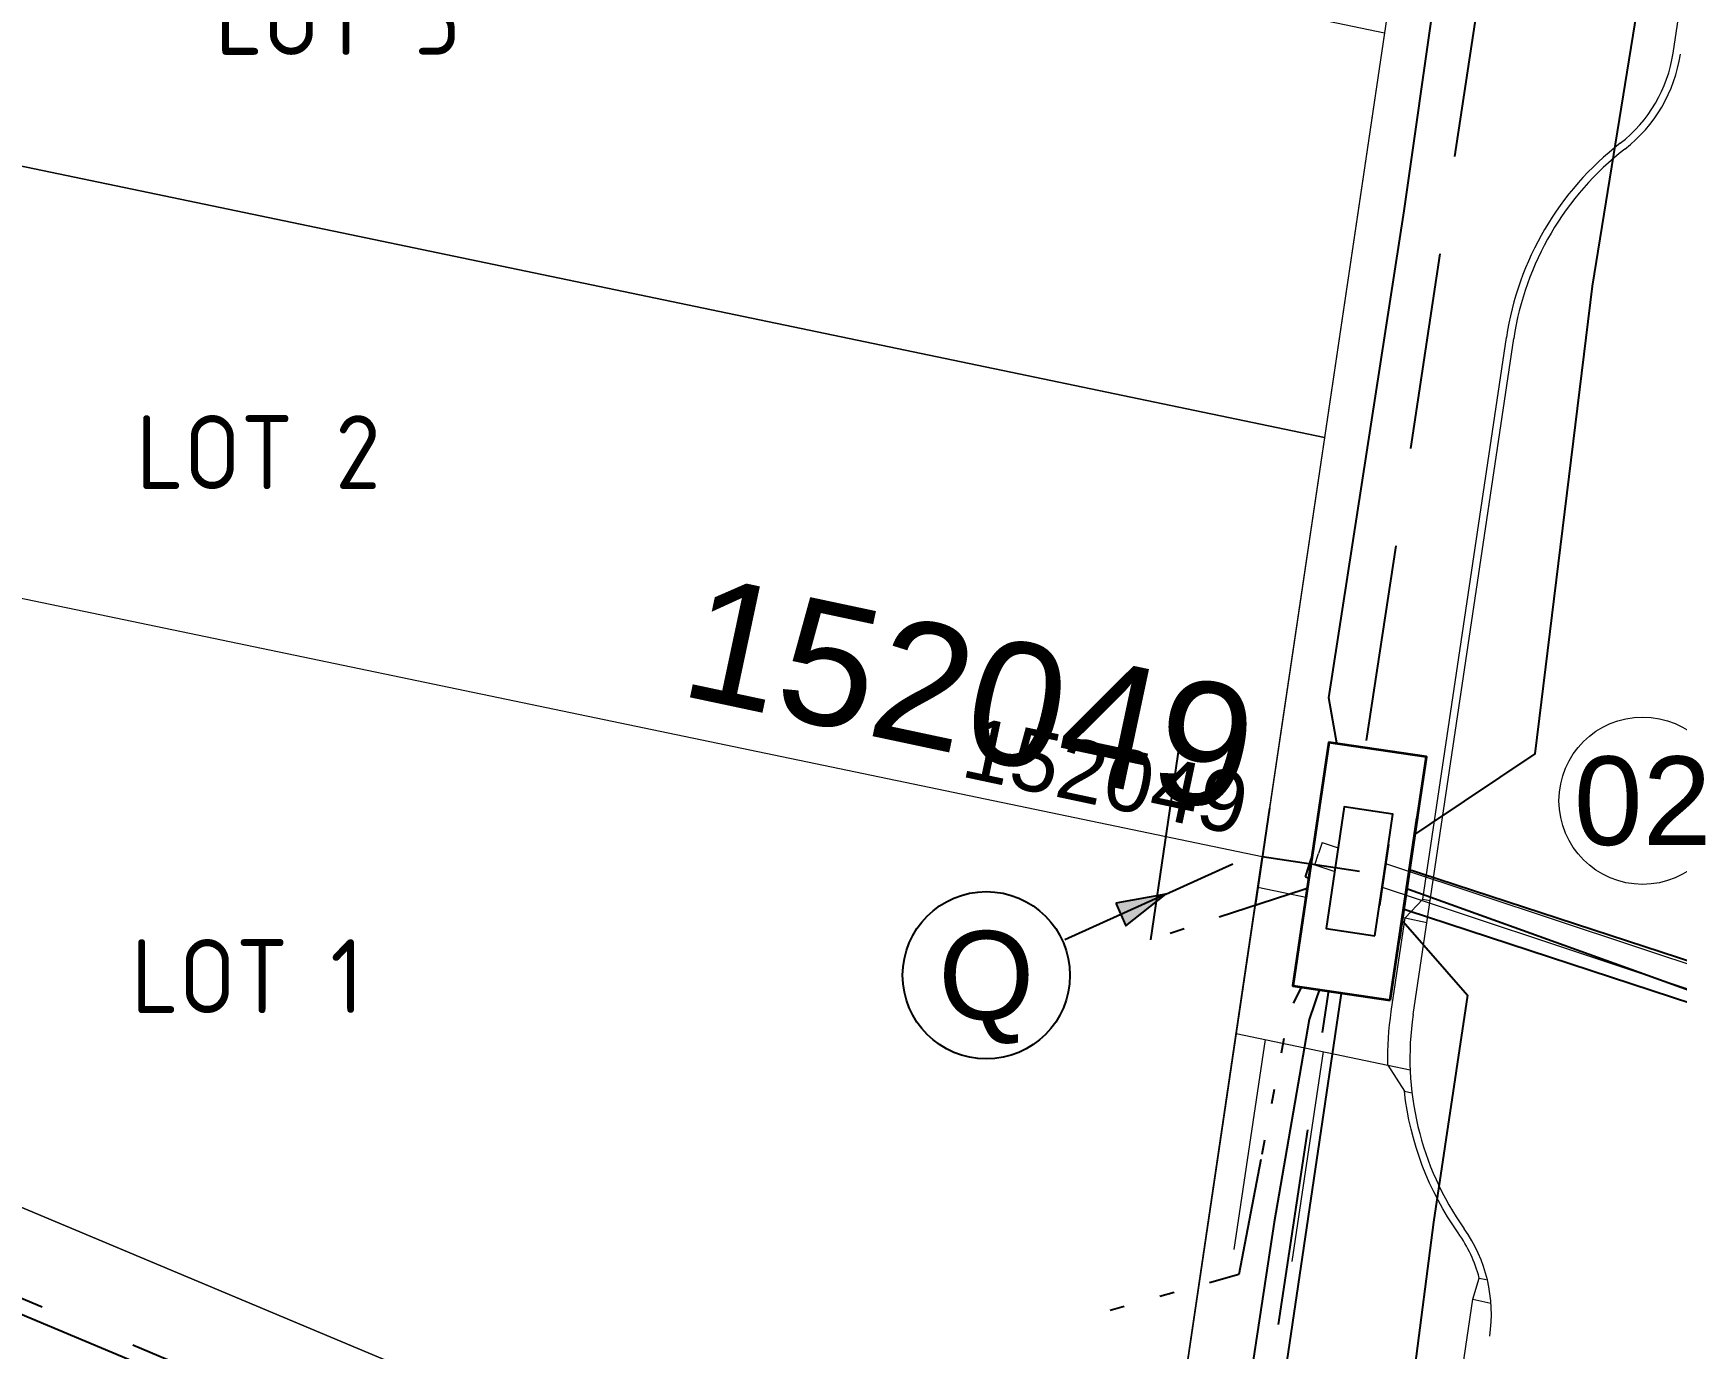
# Model space of a CAD drawing. Header units: metres. Extents: x 307635 to 308805, y 6256169 to 6257356.
# Drawn here: x 308148.45 to 308181.84, y 6256719.11 to 6256745.83 of the extents above; entities that cross this region are included whole.
import ezdxf
from ezdxf.enums import TextEntityAlignment as Align

# ---------------------------------------------------------------- set-up
doc = ezdxf.new("R2010")
doc.units = ezdxf.units.M
doc.linetypes.add('IE Trench LV', pattern=[6, 4, -2])
doc.linetypes.add('PHANTOM', pattern=[6.15, 3, -0.75, 0.3, -0.75, 0.3, -0.75, 0.3])
doc.layers.get('0').update_dxf_attribs({"color": 6})
doc.layers.get('Defpoints').update_dxf_attribs({"color": 250})
doc.layers.add('_User Miscellaneous10', color=252, linetype='Continuous', lineweight=13, transparency=0.5)
for name, color, linetype, lineweight in [('_User Miscellaneous5', 121, 'Continuous', 13), ('_User Miscellaneous6', 231, 'Continuous', 13), ('_User_LV_Exist', 5, 'Continuous', 35), ('Cadastre Developer_SP_NEW', 92, 'Continuous', 15)]:
    doc.layers.add(name, color=color, linetype=linetype, lineweight=lineweight)
for name, color, linetype in [('Duct_SP_NEW', 2, 'Continuous'), ('Mains_LV_New_R6', 2, 'Cable Z'), ('Mains_LV_New_T84', 2, 'Cable x'), ('Notes_SP_NEW', 51, 'Continuous'), ('Services_SP_NEW_UG', 2, 'Continuous'), ('SupportsUG_SP_LV_NEW', 2, 'Continuous'), ('Trench_SP_NEW', 2, 'Continuous')]:
    doc.layers.add(name, color=color, linetype=linetype)
doc.styles.add('LotNum', font='isocp.shx')
doc.styles.get("Standard").update_dxf_attribs({"font": 'arial.ttf'})
doc.linetypes.add('Cable New UG', pattern='A,5.5,-0.01,["X",Standard,S=1.8,R=0,X=0,Y=-0.94],-1.7', length=7.21)
doc.linetypes.add('Cable o', pattern='A,3.5,-0.01,["O",Standard,S=1.25,R=0,X=0,Y=-0.63],-1.36', length=4.87)
doc.linetypes.add('Cable x', pattern='A,4.5,-0.01,["X",Standard,S=1.25,R=0,X=0,Y=-0.65],-1.2', length=5.71)
doc.linetypes.add('Cable Z', pattern='A,5,-0.01,["Z",Standard,S=1.5,R=0,X=0,Y=-0.75],-1.3', length=6.31)

# ---------------------------------------------------------------- blocks, each defined once
blk = doc.blocks.new('PILLAR_NEW')
at = {"layer": 'Defpoints', "linetype": 'Cable x'}
blk.add_line((4, -2), (4, 2), dxfattribs=at)
at = {"width": 0.9}
blk.add_attdef('ASSET_NUM', text='', height=2, dxfattribs=at).set_placement((4, 2), align=Align.MIDDLE_LEFT)
for tag, p, flags in [('SUBURB', (-2, 0), 1), ('STREETNAME', (-1.8, 0), 9), ('PARENT', (-1.6, 0), 9), ('NOTES', (-1.4, 0), 9), ('LOCATION', (-1.2, 0), 9), ('LEGEND', (-1, 0), 9), ('USAGE', (-0.8, 0), 9), ('SUPPORT_TYPE', (-0.6, 0), 9), ('STATE', (-0.4, 0), 9), ('OWNED_BY', (-0.2, 0), 9)]:
    blk.add_attdef(tag, p, '', height=0.2, rotation=270, dxfattribs=dict(flags=flags))
blk.add_wipeout([(1, 2.5), (1, -2.5), (-1, -2.5), (-1, 2.5)])
blk.add_lwpolyline([(-1, 2.5), (-1, -1.25), (-1, 1.25), (-1, -2.5), (1, -2.5), (1, 2.5)], close=True)
at = {"layer": 'Defpoints'}
blk.add_line((0, 0), (2, 0), dxfattribs=at)
blk = doc.blocks.new('*U292')
h = blk.add_hatch(color=256)
h.dxf.hatch_style = 1
h.paths.add_polyline_path([(2.631, 1.463), (2.837, 1.007), (3.645, 1.647)])
at = {"flags": 128}
blk.add_lwpolyline([(2.631, 1.463), (2.837, 1.007), (3.645, 1.647), (2.631, 1.463)], dxfattribs=at)
at = {"layer": 'Defpoints'}
blk.add_line((3.645, 1.647), (5.012, 2.265), dxfattribs=at)
blk.add_wipeout([(0, 1.75), (-0.021, 1.75), (-0.043, 1.749), (-0.064, 1.749), (-0.086, 1.748), (-0.107, 1.747), (-0.129, 1.745), (-0.15, 1.744), (-0.172, 1.742), (-0.193, 1.739), (-0.214, 1.737), (-0.236, 1.734), (-0.257, 1.731), (-0.278, 1.728), (-0.299, 1.724), (-0.32, 1.72), (-0.341, 1.716), (-0.362, 1.712), (-0.383, 1.707), (-0.404, 1.703), (-0.425, 1.698), (-0.446, 1.692), (-0.467, 1.687), (-0.487, 1.681), (-0.508, 1.675), (-0.529, 1.668), (-0.549, 1.662), (-0.569, 1.655), (-0.59, 1.648), (-0.61, 1.64), (-0.63, 1.633), (-0.65, 1.625), (-0.67, 1.617), (-0.689, 1.608), (-0.709, 1.6), (-0.729, 1.591), (-0.748, 1.582), (-0.768, 1.573), (-0.787, 1.563), (-0.806, 1.553), (-0.825, 1.543), (-0.844, 1.533), (-0.863, 1.523), (-0.881, 1.512), (-0.9, 1.501), (-0.918, 1.49), (-0.936, 1.478), (-0.954, 1.467), (-0.972, 1.455), (-0.99, 1.443), (-1.008, 1.431), (-1.025, 1.418), (-1.042, 1.406), (-1.06, 1.393), (-1.077, 1.38), (-1.094, 1.366), (-1.11, 1.353), (-1.127, 1.339), (-1.143, 1.325), (-1.159, 1.311), (-1.175, 1.297), (-1.191, 1.282), (-1.207, 1.267), (-1.222, 1.253), (-1.237, 1.237), (-1.253, 1.222), (-1.267, 1.207), (-1.282, 1.191), (-1.297, 1.175), (-1.311, 1.159), (-1.325, 1.143), (-1.339, 1.127), (-1.353, 1.11), (-1.366, 1.094), (-1.38, 1.077), (-1.393, 1.06), (-1.406, 1.042), (-1.418, 1.025), (-1.431, 1.008), (-1.443, 0.99), (-1.455, 0.972), (-1.467, 0.954), (-1.478, 0.936), (-1.49, 0.918), (-1.501, 0.9), (-1.512, 0.881), (-1.523, 0.863), (-1.533, 0.844), (-1.543, 0.825), (-1.553, 0.806), (-1.563, 0.787), (-1.573, 0.768), (-1.582, 0.748), (-1.591, 0.729), (-1.6, 0.709), (-1.608, 0.689), (-1.617, 0.67), (-1.625, 0.65), (-1.633, 0.63), (-1.64, 0.61), (-1.648, 0.59), (-1.655, 0.569), (-1.662, 0.549), (-1.668, 0.529), (-1.675, 0.508), (-1.681, 0.487), (-1.687, 0.467), (-1.692, 0.446), (-1.698, 0.425), (-1.703, 0.404), (-1.707, 0.383), (-1.712, 0.362), (-1.716, 0.341), (-1.72, 0.32), (-1.724, 0.299), (-1.728, 0.278), (-1.731, 0.257), (-1.734, 0.236), (-1.737, 0.214), (-1.739, 0.193), (-1.742, 0.172), (-1.744, 0.15), (-1.745, 0.129), (-1.747, 0.107), (-1.748, 0.086), (-1.749, 0.064), (-1.749, 0.043), (-1.75, 0.021), (-1.75, 0), (-1.75, -0.021), (-1.749, -0.043), (-1.749, -0.064), (-1.748, -0.086), (-1.747, -0.107), (-1.745, -0.129), (-1.744, -0.15), (-1.742, -0.172), (-1.739, -0.193), (-1.737, -0.214), (-1.734, -0.236), (-1.731, -0.257), (-1.728, -0.278), (-1.724, -0.299), (-1.72, -0.32), (-1.716, -0.341), (-1.712, -0.362), (-1.707, -0.383), (-1.703, -0.404), (-1.698, -0.425), (-1.692, -0.446), (-1.687, -0.467), (-1.681, -0.487), (-1.675, -0.508), (-1.668, -0.529), (-1.662, -0.549), (-1.655, -0.569), (-1.648, -0.59), (-1.64, -0.61), (-1.633, -0.63), (-1.625, -0.65), (-1.617, -0.67), (-1.608, -0.689), (-1.6, -0.709), (-1.591, -0.729), (-1.582, -0.748), (-1.573, -0.768), (-1.563, -0.787), (-1.553, -0.806), (-1.543, -0.825), (-1.533, -0.844), (-1.523, -0.863), (-1.512, -0.881), (-1.501, -0.9), (-1.49, -0.918), (-1.478, -0.936), (-1.467, -0.954), (-1.455, -0.972), (-1.443, -0.99), (-1.431, -1.008), (-1.418, -1.025), (-1.406, -1.042), (-1.393, -1.06), (-1.38, -1.077), (-1.366, -1.094), (-1.353, -1.11), (-1.339, -1.127), (-1.325, -1.143), (-1.311, -1.159), (-1.297, -1.175), (-1.282, -1.191), (-1.267, -1.207), (-1.253, -1.222), (-1.237, -1.237), (-1.222, -1.253), (-1.207, -1.267), (-1.191, -1.282), (-1.175, -1.297), (-1.159, -1.311), (-1.143, -1.325), (-1.127, -1.339), (-1.11, -1.353), (-1.094, -1.366), (-1.077, -1.38), (-1.06, -1.393), (-1.042, -1.406), (-1.025, -1.418), (-1.008, -1.431), (-0.99, -1.443), (-0.972, -1.455), (-0.954, -1.467), (-0.936, -1.478), (-0.918, -1.49), (-0.9, -1.501), (-0.881, -1.512), (-0.863, -1.523), (-0.844, -1.533), (-0.825, -1.543), (-0.806, -1.553), (-0.787, -1.563), (-0.768, -1.573), (-0.748, -1.582), (-0.729, -1.591), (-0.709, -1.6), (-0.689, -1.608), (-0.67, -1.617), (-0.65, -1.625), (-0.63, -1.633), (-0.61, -1.64), (-0.59, -1.648), (-0.569, -1.655), (-0.549, -1.662), (-0.529, -1.668), (-0.508, -1.675), (-0.487, -1.681), (-0.467, -1.687), (-0.446, -1.692), (-0.425, -1.698), (-0.404, -1.703), (-0.383, -1.707), (-0.362, -1.712), (-0.341, -1.716), (-0.32, -1.72), (-0.299, -1.724), (-0.278, -1.728), (-0.257, -1.731), (-0.236, -1.734), (-0.214, -1.737), (-0.193, -1.739), (-0.172, -1.742), (-0.15, -1.744), (-0.129, -1.745), (-0.107, -1.747), (-0.086, -1.748), (-0.064, -1.749), (-0.043, -1.749), (-0.021, -1.75), (0, -1.75), (0.021, -1.75), (0.043, -1.749), (0.064, -1.749), (0.086, -1.748), (0.107, -1.747), (0.129, -1.745), (0.15, -1.744), (0.172, -1.742), (0.193, -1.739), (0.214, -1.737), (0.236, -1.734), (0.257, -1.731), (0.278, -1.728), (0.299, -1.724), (0.32, -1.72), (0.341, -1.716), (0.362, -1.712), (0.383, -1.707), (0.404, -1.703), (0.425, -1.698), (0.446, -1.692), (0.467, -1.687), (0.487, -1.681), (0.508, -1.675), (0.529, -1.668), (0.549, -1.662), (0.569, -1.655), (0.59, -1.648), (0.61, -1.64), (0.63, -1.633), (0.65, -1.625), (0.67, -1.617), (0.689, -1.608), (0.709, -1.6), (0.729, -1.591), (0.748, -1.582), (0.768, -1.573), (0.787, -1.563), (0.806, -1.553), (0.825, -1.543), (0.844, -1.533), (0.863, -1.523), (0.881, -1.512), (0.9, -1.501), (0.918, -1.49), (0.936, -1.478), (0.954, -1.467), (0.972, -1.455), (0.99, -1.443), (1.008, -1.431), (1.025, -1.418), (1.042, -1.406), (1.06, -1.393), (1.077, -1.38), (1.094, -1.366), (1.11, -1.353), (1.127, -1.339), (1.143, -1.325), (1.159, -1.311), (1.175, -1.297), (1.191, -1.282), (1.207, -1.267), (1.222, -1.253), (1.237, -1.237), (1.253, -1.222), (1.267, -1.207), (1.282, -1.191), (1.297, -1.175), (1.311, -1.159), (1.325, -1.143), (1.339, -1.127), (1.353, -1.11), (1.366, -1.094), (1.38, -1.077), (1.393, -1.06), (1.406, -1.042), (1.418, -1.025), (1.431, -1.008), (1.443, -0.99), (1.455, -0.972), (1.467, -0.954), (1.478, -0.936), (1.49, -0.918), (1.501, -0.9), (1.512, -0.881), (1.523, -0.863), (1.533, -0.844), (1.543, -0.825), (1.553, -0.806), (1.563, -0.787), (1.573, -0.768), (1.582, -0.748), (1.591, -0.729), (1.6, -0.709), (1.608, -0.689), (1.617, -0.67), (1.625, -0.65), (1.633, -0.63), (1.64, -0.61), (1.648, -0.59), (1.655, -0.569), (1.662, -0.549), (1.668, -0.529), (1.675, -0.508), (1.681, -0.487), (1.687, -0.467), (1.692, -0.446), (1.698, -0.425), (1.703, -0.404), (1.707, -0.383), (1.712, -0.362), (1.716, -0.341), (1.72, -0.32), (1.724, -0.299), (1.728, -0.278), (1.731, -0.257), (1.734, -0.236), (1.737, -0.214), (1.739, -0.193), (1.742, -0.172), (1.744, -0.15), (1.745, -0.129), (1.747, -0.107), (1.748, -0.086), (1.749, -0.064), (1.749, -0.043), (1.75, -0.021), (1.75, 0), (1.75, 0.021), (1.749, 0.043), (1.749, 0.064), (1.748, 0.086), (1.747, 0.107), (1.745, 0.129), (1.744, 0.15), (1.742, 0.172), (1.739, 0.193), (1.737, 0.214), (1.734, 0.236), (1.731, 0.257), (1.728, 0.278), (1.724, 0.299), (1.72, 0.32), (1.716, 0.341), (1.712, 0.362), (1.707, 0.383), (1.703, 0.404), (1.698, 0.425), (1.692, 0.446), (1.687, 0.467), (1.681, 0.487), (1.675, 0.508), (1.668, 0.529), (1.662, 0.549), (1.655, 0.569), (1.648, 0.59), (1.64, 0.61), (1.633, 0.63), (1.625, 0.65), (1.617, 0.67), (1.608, 0.689), (1.6, 0.709), (1.591, 0.729), (1.582, 0.748), (1.573, 0.768), (1.563, 0.787), (1.553, 0.806), (1.543, 0.825), (1.533, 0.844), (1.523, 0.863), (1.512, 0.881), (1.501, 0.9), (1.49, 0.918), (1.478, 0.936), (1.467, 0.954), (1.455, 0.972), (1.443, 0.99), (1.431, 1.008), (1.418, 1.025), (1.406, 1.042), (1.393, 1.06), (1.38, 1.077), (1.366, 1.094), (1.353, 1.11), (1.339, 1.127), (1.325, 1.143), (1.311, 1.159), (1.297, 1.175), (1.282, 1.191), (1.267, 1.207), (1.253, 1.222), (1.237, 1.237), (1.222, 1.253), (1.207, 1.267), (1.191, 1.282), (1.175, 1.297), (1.159, 1.311), (1.143, 1.325), (1.127, 1.339), (1.11, 1.353), (1.094, 1.366), (1.077, 1.38), (1.06, 1.393), (1.042, 1.406), (1.025, 1.418), (1.008, 1.431), (0.99, 1.443), (0.972, 1.455), (0.954, 1.467), (0.936, 1.478), (0.918, 1.49), (0.9, 1.501), (0.881, 1.512), (0.863, 1.523), (0.844, 1.533), (0.825, 1.543), (0.806, 1.553), (0.787, 1.563), (0.768, 1.573), (0.748, 1.582), (0.729, 1.591), (0.709, 1.6), (0.689, 1.608), (0.67, 1.617), (0.65, 1.625), (0.63, 1.633), (0.61, 1.64), (0.59, 1.648), (0.569, 1.655), (0.549, 1.662), (0.529, 1.668), (0.508, 1.675), (0.487, 1.681), (0.467, 1.687), (0.446, 1.692), (0.425, 1.698), (0.404, 1.703), (0.383, 1.707), (0.362, 1.712), (0.341, 1.716), (0.32, 1.72), (0.299, 1.724), (0.278, 1.728), (0.257, 1.731), (0.236, 1.734), (0.214, 1.737), (0.193, 1.739), (0.172, 1.742), (0.15, 1.744), (0.129, 1.745), (0.107, 1.747), (0.086, 1.748), (0.064, 1.749), (0.043, 1.749), (0.021, 1.75)])
blk.add_line((3.645, 1.647), (1.595, 0.721))
blk.add_circle((0, 0), 1.7)
at = {"width": 0.9}
blk.add_attdef('CODE', text='', height=1.8, dxfattribs=at).set_placement((0, 0), align=Align.MIDDLE_CENTER)
at = {"flags": 1}
blk.add_attdef('Z', (0, 0), '', height=0.2, dxfattribs=at)
blk = doc.blocks.new('*U307')
blk.add_wipeout([(0, 1.75), (-0.021, 1.75), (-0.043, 1.749), (-0.064, 1.749), (-0.086, 1.748), (-0.107, 1.747), (-0.129, 1.745), (-0.15, 1.744), (-0.172, 1.742), (-0.193, 1.739), (-0.214, 1.737), (-0.236, 1.734), (-0.257, 1.731), (-0.278, 1.728), (-0.299, 1.724), (-0.32, 1.72), (-0.341, 1.716), (-0.362, 1.712), (-0.383, 1.707), (-0.404, 1.703), (-0.425, 1.698), (-0.446, 1.692), (-0.467, 1.687), (-0.487, 1.681), (-0.508, 1.675), (-0.529, 1.668), (-0.549, 1.662), (-0.569, 1.655), (-0.59, 1.648), (-0.61, 1.64), (-0.63, 1.633), (-0.65, 1.625), (-0.67, 1.617), (-0.689, 1.608), (-0.709, 1.6), (-0.729, 1.591), (-0.748, 1.582), (-0.768, 1.573), (-0.787, 1.563), (-0.806, 1.553), (-0.825, 1.543), (-0.844, 1.533), (-0.863, 1.523), (-0.881, 1.512), (-0.9, 1.501), (-0.918, 1.49), (-0.936, 1.478), (-0.954, 1.467), (-0.972, 1.455), (-0.99, 1.443), (-1.008, 1.431), (-1.025, 1.418), (-1.042, 1.406), (-1.06, 1.393), (-1.077, 1.38), (-1.094, 1.366), (-1.11, 1.353), (-1.127, 1.339), (-1.143, 1.325), (-1.159, 1.311), (-1.175, 1.297), (-1.191, 1.282), (-1.207, 1.267), (-1.222, 1.253), (-1.237, 1.237), (-1.253, 1.222), (-1.267, 1.207), (-1.282, 1.191), (-1.297, 1.175), (-1.311, 1.159), (-1.325, 1.143), (-1.339, 1.127), (-1.353, 1.11), (-1.366, 1.094), (-1.38, 1.077), (-1.393, 1.06), (-1.406, 1.042), (-1.418, 1.025), (-1.431, 1.008), (-1.443, 0.99), (-1.455, 0.972), (-1.467, 0.954), (-1.478, 0.936), (-1.49, 0.918), (-1.501, 0.9), (-1.512, 0.881), (-1.523, 0.863), (-1.533, 0.844), (-1.543, 0.825), (-1.553, 0.806), (-1.563, 0.787), (-1.573, 0.768), (-1.582, 0.748), (-1.591, 0.729), (-1.6, 0.709), (-1.608, 0.689), (-1.617, 0.67), (-1.625, 0.65), (-1.633, 0.63), (-1.64, 0.61), (-1.648, 0.59), (-1.655, 0.569), (-1.662, 0.549), (-1.668, 0.529), (-1.675, 0.508), (-1.681, 0.487), (-1.687, 0.467), (-1.692, 0.446), (-1.698, 0.425), (-1.703, 0.404), (-1.707, 0.383), (-1.712, 0.362), (-1.716, 0.341), (-1.72, 0.32), (-1.724, 0.299), (-1.728, 0.278), (-1.731, 0.257), (-1.734, 0.236), (-1.737, 0.214), (-1.739, 0.193), (-1.742, 0.172), (-1.744, 0.15), (-1.745, 0.129), (-1.747, 0.107), (-1.748, 0.086), (-1.749, 0.064), (-1.749, 0.043), (-1.75, 0.021), (-1.75, 0), (-1.75, -0.021), (-1.749, -0.043), (-1.749, -0.064), (-1.748, -0.086), (-1.747, -0.107), (-1.745, -0.129), (-1.744, -0.15), (-1.742, -0.172), (-1.739, -0.193), (-1.737, -0.214), (-1.734, -0.236), (-1.731, -0.257), (-1.728, -0.278), (-1.724, -0.299), (-1.72, -0.32), (-1.716, -0.341), (-1.712, -0.362), (-1.707, -0.383), (-1.703, -0.404), (-1.698, -0.425), (-1.692, -0.446), (-1.687, -0.467), (-1.681, -0.487), (-1.675, -0.508), (-1.668, -0.529), (-1.662, -0.549), (-1.655, -0.569), (-1.648, -0.59), (-1.64, -0.61), (-1.633, -0.63), (-1.625, -0.65), (-1.617, -0.67), (-1.608, -0.689), (-1.6, -0.709), (-1.591, -0.729), (-1.582, -0.748), (-1.573, -0.768), (-1.563, -0.787), (-1.553, -0.806), (-1.543, -0.825), (-1.533, -0.844), (-1.523, -0.863), (-1.512, -0.881), (-1.501, -0.9), (-1.49, -0.918), (-1.478, -0.936), (-1.467, -0.954), (-1.455, -0.972), (-1.443, -0.99), (-1.431, -1.008), (-1.418, -1.025), (-1.406, -1.042), (-1.393, -1.06), (-1.38, -1.077), (-1.366, -1.094), (-1.353, -1.11), (-1.339, -1.127), (-1.325, -1.143), (-1.311, -1.159), (-1.297, -1.175), (-1.282, -1.191), (-1.267, -1.207), (-1.253, -1.222), (-1.237, -1.237), (-1.222, -1.253), (-1.207, -1.267), (-1.191, -1.282), (-1.175, -1.297), (-1.159, -1.311), (-1.143, -1.325), (-1.127, -1.339), (-1.11, -1.353), (-1.094, -1.366), (-1.077, -1.38), (-1.06, -1.393), (-1.042, -1.406), (-1.025, -1.418), (-1.008, -1.431), (-0.99, -1.443), (-0.972, -1.455), (-0.954, -1.467), (-0.936, -1.478), (-0.918, -1.49), (-0.9, -1.501), (-0.881, -1.512), (-0.863, -1.523), (-0.844, -1.533), (-0.825, -1.543), (-0.806, -1.553), (-0.787, -1.563), (-0.768, -1.573), (-0.748, -1.582), (-0.729, -1.591), (-0.709, -1.6), (-0.689, -1.608), (-0.67, -1.617), (-0.65, -1.625), (-0.63, -1.633), (-0.61, -1.64), (-0.59, -1.648), (-0.569, -1.655), (-0.549, -1.662), (-0.529, -1.668), (-0.508, -1.675), (-0.487, -1.681), (-0.467, -1.687), (-0.446, -1.692), (-0.425, -1.698), (-0.404, -1.703), (-0.383, -1.707), (-0.362, -1.712), (-0.341, -1.716), (-0.32, -1.72), (-0.299, -1.724), (-0.278, -1.728), (-0.257, -1.731), (-0.236, -1.734), (-0.214, -1.737), (-0.193, -1.739), (-0.172, -1.742), (-0.15, -1.744), (-0.129, -1.745), (-0.107, -1.747), (-0.086, -1.748), (-0.064, -1.749), (-0.043, -1.749), (-0.021, -1.75), (0, -1.75), (0.021, -1.75), (0.043, -1.749), (0.064, -1.749), (0.086, -1.748), (0.107, -1.747), (0.129, -1.745), (0.15, -1.744), (0.172, -1.742), (0.193, -1.739), (0.214, -1.737), (0.236, -1.734), (0.257, -1.731), (0.278, -1.728), (0.299, -1.724), (0.32, -1.72), (0.341, -1.716), (0.362, -1.712), (0.383, -1.707), (0.404, -1.703), (0.425, -1.698), (0.446, -1.692), (0.467, -1.687), (0.487, -1.681), (0.508, -1.675), (0.529, -1.668), (0.549, -1.662), (0.569, -1.655), (0.59, -1.648), (0.61, -1.64), (0.63, -1.633), (0.65, -1.625), (0.67, -1.617), (0.689, -1.608), (0.709, -1.6), (0.729, -1.591), (0.748, -1.582), (0.768, -1.573), (0.787, -1.563), (0.806, -1.553), (0.825, -1.543), (0.844, -1.533), (0.863, -1.523), (0.881, -1.512), (0.9, -1.501), (0.918, -1.49), (0.936, -1.478), (0.954, -1.467), (0.972, -1.455), (0.99, -1.443), (1.008, -1.431), (1.025, -1.418), (1.042, -1.406), (1.06, -1.393), (1.077, -1.38), (1.094, -1.366), (1.11, -1.353), (1.127, -1.339), (1.143, -1.325), (1.159, -1.311), (1.175, -1.297), (1.191, -1.282), (1.207, -1.267), (1.222, -1.253), (1.237, -1.237), (1.253, -1.222), (1.267, -1.207), (1.282, -1.191), (1.297, -1.175), (1.311, -1.159), (1.325, -1.143), (1.339, -1.127), (1.353, -1.11), (1.366, -1.094), (1.38, -1.077), (1.393, -1.06), (1.406, -1.042), (1.418, -1.025), (1.431, -1.008), (1.443, -0.99), (1.455, -0.972), (1.467, -0.954), (1.478, -0.936), (1.49, -0.918), (1.501, -0.9), (1.512, -0.881), (1.523, -0.863), (1.533, -0.844), (1.543, -0.825), (1.553, -0.806), (1.563, -0.787), (1.573, -0.768), (1.582, -0.748), (1.591, -0.729), (1.6, -0.709), (1.608, -0.689), (1.617, -0.67), (1.625, -0.65), (1.633, -0.63), (1.64, -0.61), (1.648, -0.59), (1.655, -0.569), (1.662, -0.549), (1.668, -0.529), (1.675, -0.508), (1.681, -0.487), (1.687, -0.467), (1.692, -0.446), (1.698, -0.425), (1.703, -0.404), (1.707, -0.383), (1.712, -0.362), (1.716, -0.341), (1.72, -0.32), (1.724, -0.299), (1.728, -0.278), (1.731, -0.257), (1.734, -0.236), (1.737, -0.214), (1.739, -0.193), (1.742, -0.172), (1.744, -0.15), (1.745, -0.129), (1.747, -0.107), (1.748, -0.086), (1.749, -0.064), (1.749, -0.043), (1.75, -0.021), (1.75, 0), (1.75, 0.021), (1.749, 0.043), (1.749, 0.064), (1.748, 0.086), (1.747, 0.107), (1.745, 0.129), (1.744, 0.15), (1.742, 0.172), (1.739, 0.193), (1.737, 0.214), (1.734, 0.236), (1.731, 0.257), (1.728, 0.278), (1.724, 0.299), (1.72, 0.32), (1.716, 0.341), (1.712, 0.362), (1.707, 0.383), (1.703, 0.404), (1.698, 0.425), (1.692, 0.446), (1.687, 0.467), (1.681, 0.487), (1.675, 0.508), (1.668, 0.529), (1.662, 0.549), (1.655, 0.569), (1.648, 0.59), (1.64, 0.61), (1.633, 0.63), (1.625, 0.65), (1.617, 0.67), (1.608, 0.689), (1.6, 0.709), (1.591, 0.729), (1.582, 0.748), (1.573, 0.768), (1.563, 0.787), (1.553, 0.806), (1.543, 0.825), (1.533, 0.844), (1.523, 0.863), (1.512, 0.881), (1.501, 0.9), (1.49, 0.918), (1.478, 0.936), (1.467, 0.954), (1.455, 0.972), (1.443, 0.99), (1.431, 1.008), (1.418, 1.025), (1.406, 1.042), (1.393, 1.06), (1.38, 1.077), (1.366, 1.094), (1.353, 1.11), (1.339, 1.127), (1.325, 1.143), (1.311, 1.159), (1.297, 1.175), (1.282, 1.191), (1.267, 1.207), (1.253, 1.222), (1.237, 1.237), (1.222, 1.253), (1.207, 1.267), (1.191, 1.282), (1.175, 1.297), (1.159, 1.311), (1.143, 1.325), (1.127, 1.339), (1.11, 1.353), (1.094, 1.366), (1.077, 1.38), (1.06, 1.393), (1.042, 1.406), (1.025, 1.418), (1.008, 1.431), (0.99, 1.443), (0.972, 1.455), (0.954, 1.467), (0.936, 1.478), (0.918, 1.49), (0.9, 1.501), (0.881, 1.512), (0.863, 1.523), (0.844, 1.533), (0.825, 1.543), (0.806, 1.553), (0.787, 1.563), (0.768, 1.573), (0.748, 1.582), (0.729, 1.591), (0.709, 1.6), (0.689, 1.608), (0.67, 1.617), (0.65, 1.625), (0.63, 1.633), (0.61, 1.64), (0.59, 1.648), (0.569, 1.655), (0.549, 1.662), (0.529, 1.668), (0.508, 1.675), (0.487, 1.681), (0.467, 1.687), (0.446, 1.692), (0.425, 1.698), (0.404, 1.703), (0.383, 1.707), (0.362, 1.712), (0.341, 1.716), (0.32, 1.72), (0.299, 1.724), (0.278, 1.728), (0.257, 1.731), (0.236, 1.734), (0.214, 1.737), (0.193, 1.739), (0.172, 1.742), (0.15, 1.744), (0.129, 1.745), (0.107, 1.747), (0.086, 1.748), (0.064, 1.749), (0.043, 1.749), (0.021, 1.75)])
blk.add_circle((0, 0), 1.7)
at = {"width": 0.9}
blk.add_attdef('CODE', text='', height=1.8, dxfattribs=at).set_placement((0, 0), align=Align.MIDDLE_CENTER)
at = {"flags": 1}
blk.add_attdef('Z', (0, 0), '', height=0.2, dxfattribs=at)

msp = doc.modelspace()

# ---------------------------------------------------------------- linework, layer by layer
at = {"layer": '_User Miscellaneous10'}
for p, q in [((308181.777, 6256745.422), (308184.867, 6256766.194)), ((308176.495, 6256725.886), (308178.538, 6256739.623))]:
    msp.add_line(p, q, dxfattribs=at)
for points in [[(308176.692, 6256728.234), (308178.39, 6256739.645)], [(308173.341, 6256728.475), (308176.332, 6256727.85)], [(308176.332, 6256727.85), (308176.692, 6256728.234)], [(308176.692, 6256728.234), (308176.839, 6256728.204)], [(308176.332, 6256727.85), (308176.773, 6256727.758)], [(308172.899, 6256725.502), (308175.981, 6256724.859)], [(308173.487, 6256725.379), (308172.853, 6256721.115)], [(308174.664, 6256725.134), (308174.03, 6256720.87)], [(308175.981, 6256724.859), (308176.434, 6256724.764)], [(308175.981, 6256724.859), (308176.317, 6256724.329)], [(308176.317, 6256724.329), (308176.471, 6256724.296)], [(308177.707, 6256720.102), (308177.839, 6256720.534)], [(308177.839, 6256720.534), (308177.978, 6256720.505)], [(308177.265, 6256717.129), (308177.325, 6256717.538), (308177.707, 6256720.102)], [(308177.707, 6256720.102), (308178.076, 6256720.025)]]:
    msp.add_lwpolyline(points, dxfattribs=at)
for points in [[(308175.981, 6256724.859, -0.042561), (308176.05, 6256725.952), (308176.332, 6256727.85)], [(308177.839, 6256720.534, 0.089382), (308177.41, 6256721.45, -0.127227), (308176.317, 6256724.329, -0.127227)]]:
    msp.add_lwpolyline(points, format="xyb", dxfattribs=at)
for centre, radius, start, end in [((308178.958, 6256745.842), 2.85, 307.7763, 351.5382), ((308178.958, 6256745.842), 3, 307.7763, 351.5382), ((308184.471, 6256738.728), 6.15, 127.7763, 171.4217), ((308184.471, 6256738.728), 6, 127.7763, 171.4202), ((308182.429, 6256725.003), 6, 171.5382, 215.3), ((308175.084, 6256719.803), 3, 351.3849, 35.3)]:
    msp.add_arc(centre, radius, start, end, dxfattribs=at)
at = {"layer": '_User_LV_Exist', "linetype": 'Cable New UG', "lineweight": -2, "flags": 128}
msp.add_lwpolyline([(308165.629, 6256816.76), (308171.181, 6256815.535), (308168.655, 6256798.99), (308145.306, 6256803.067), (308142.843, 6256786.409), (308138.042, 6256753.599), (308133.97, 6256725.773), (308168.322, 6256711.364), (308173.234, 6256714.133), (308175.407, 6256728.797), (308186.433, 6256724.827), (308184.073, 6256708.821), (308187.072, 6256703.5), (308204.449, 6256696.211), (308218.952, 6256690.128, 0.095462), (308230.709, 6256687.617, 0.072101), (308240.041, 6256688.665), (308245.993, 6256690.19)], format="xyb", dxfattribs=at)
at = {"layer": '_User_LV_Exist', "linetype": 'Cable o', "lineweight": -2, "flags": 128}
for points in [[(308175.407, 6256728.797), (308178.974, 6256731.186), (308180.141, 6256740.688), (308181.632, 6256749.888), (308181.786, 6256753.301)], [(308175.407, 6256728.797), (308177.602, 6256726.284), (308176.908, 6256721.666), (308176.108, 6256715.495), (308174.217, 6256708.408), (308173.334, 6256707.788), (308168.164, 6256705.98), (308165.511, 6256706.986)]]:
    msp.add_lwpolyline(points, dxfattribs=at)
at = {"layer": 'Cadastre Developer_SP_NEW', "flags": 128}
msp.add_lwpolyline([(308187.261, 6256836.9), (308190.423, 6256832.375), (308184.916, 6256805.995), (308184.383, 6256803.009), (308171.399, 6256715.395), (308168.193, 6256713.587), (308136.174, 6256727.017), (308152.251, 6256836.89), (308157.987, 6256841.174), (308187.261, 6256836.9)], dxfattribs=at)
for points in [[(308138.817, 6256745.082), (308140.021, 6256753.31), (308175.91, 6256745.836), (308174.691, 6256737.612)], [(308137.57, 6256736.557), (308138.817, 6256745.082), (308174.691, 6256737.612), (308173.429, 6256729.09)], [(308136.174, 6256727.017), (308168.193, 6256713.587), (308171.399, 6256715.395), (308173.429, 6256729.09), (308137.57, 6256736.557)]]:
    msp.add_lwpolyline(points, close=True, dxfattribs=at)
at = {"layer": 'Duct_SP_NEW'}
for p, q in [((308174.552, 6256729.442), (308174.428, 6256729.062)), ((308174.552, 6256729.442), (308187.674, 6256725.151)), ((308174.304, 6256728.682), (308174.428, 6256729.062)), ((308174.304, 6256728.682), (308187.426, 6256724.39))]:
    msp.add_line(p, q, dxfattribs=at)
at = {"layer": 'Mains_LV_New_R6', "color": 2, "linetype": 'Cable New UG', "flags": 128}
for points in [[(308175.407, 6256728.797), (308174.78, 6256732.321), (308176.314, 6256742.219), (308177.562, 6256751.009), (308179.1, 6256753.716)], [(308175.407, 6256728.797), (308174.379, 6256725.785), (308173.673, 6256721.667), (308173.024, 6256717.433), (308173.393, 6256715.209), (308171.389, 6256714.105), (308169.347, 6256712.862), (308167.463, 6256711.724)]]:
    msp.add_lwpolyline(points, dxfattribs=at)
at = {"layer": 'Mains_LV_New_T84', "color": 2, "linetype": 'Cable New UG', "flags": 128}
msp.add_lwpolyline([(308160.86, 6256818.692), (308161.966, 6256818.473), (308161.28, 6256814.995), (308147.487, 6256817.821), (308142.843, 6256786.409), (308138.042, 6256753.599), (308133.97, 6256725.773), (308168.322, 6256711.364), (308173.234, 6256714.133), (308175.407, 6256728.797), (308186.433, 6256724.827), (308184.073, 6256708.821), (308187.072, 6256703.5), (308204.449, 6256696.211), (308218.952, 6256690.128, 0.095462), (308230.709, 6256687.617, 0.072101), (308240.041, 6256688.665), (308245.993, 6256690.19)], format="xyb", dxfattribs=at)
at = {"layer": 'Services_SP_NEW_UG', "linetype": 'PHANTOM', "flags": 128}
for points in [[(308175.407, 6256728.797), (308173.976, 6256725.964), (308172.956, 6256720.605), (308170.091, 6256719.806)], [(308175.407, 6256728.797), (308171.157, 6256727.405)]]:
    msp.add_lwpolyline(points, dxfattribs=at)
at = {"layer": 'Trench_SP_NEW', "linetype": 'IE Trench LV', "flags": 128}
msp.add_lwpolyline([(308148.266, 6256821.397), (308144.159, 6256793.33), (308141.684, 6256776.414), (308138.89, 6256757.319), (308136.279, 6256739.474), (308134.301, 6256725.959), (308152.842, 6256718.183), (308161.267, 6256714.649), (308168.303, 6256711.698), (308172.959, 6256714.322), (308178.92, 6256753.742)], dxfattribs=at)

# ---------------------------------------------------------------- texts
at = {"layer": 'Cadastre Developer_SP_NEW', "char_height": 1.5, "attachment_point": 1, "style": 'LotNum'}
for s, insert in [('LOT 3', (308152.15, 6256746.886)), ('LOT 2', (308150.545, 6256738.064)), ('LOT 1', (308150.445, 6256727.417))]:
    msp.add_mtext_dynamic_manual_height_columns(s, width=6.11845, gutter_width=7.5, heights=[0], dxfattribs=dict(at, insert=insert))

# ---------------------------------------------------------------- next in the draw order: block references
at = {"layer": '_User Miscellaneous5'}
ref = msp.add_blockref('*U307', (308181.158, 6256730.232), dxfattribs=at)
ref.add_attrib('CODE', '02', dxfattribs={"layer": '0', "height": 1.8}).set_placement((308181.158, 6256730.232), align=Align.MIDDLE_CENTER)
at = {"layer": '_User_LV_Exist', "lineweight": -2}
ref = msp.add_blockref('PILLAR_NEW', (308175.407, 6256728.797), dxfattribs=dict(at, rotation=171.5699187096253))
ref.add_attrib('ASSET_NUM', '152049', dxfattribs={"layer": '0', "height": 2.5, "rotation": 348}).set_placement((308161.8, 6256733.61), align=Align.MIDDLE_LEFT)

# ---------------------------------------------------------------- next in the draw order: linework, layer by layer
at = {"layer": '_User Miscellaneous6'}
for p, q in [((308174.496, 6256728.93), (308174.571, 6256729.157)), ((308174.647, 6256729.385), (308174.571, 6256729.157)), ((308174.647, 6256729.385), (308187.411, 6256725.141)), ((308174.496, 6256728.93), (308187.26, 6256724.686))]:
    msp.add_line(p, q, dxfattribs=at)

# ---------------------------------------------------------------- next in the draw order: block references
at = {"layer": 'Notes_SP_NEW'}
ref = msp.add_blockref('*U292', (308167.822, 6256726.685), dxfattribs=at)
ref.add_attrib('CODE', 'Q', dxfattribs={"layer": '0', "height": 1.8}).set_placement((308167.822, 6256726.685), align=Align.MIDDLE_CENTER)

# ---------------------------------------------------------------- next in the draw order: block references
at = {"layer": 'SupportsUG_SP_LV_NEW'}
ref = msp.add_blockref('PILLAR_NEW', (308175.407, 6256728.797), dxfattribs=dict(at, xscale=0.4999999999999999, yscale=0.4999999999999999, zscale=0.4999999999999999, rotation=171.5699187096253))
ref.add_attrib('ASSET_NUM', '152049', dxfattribs={"layer": '0', "height": 1.25, "rotation": 348}).set_placement((308167.403, 6256731.344), align=Align.MIDDLE_LEFT)

doc.saveas('drawing.dxf')
